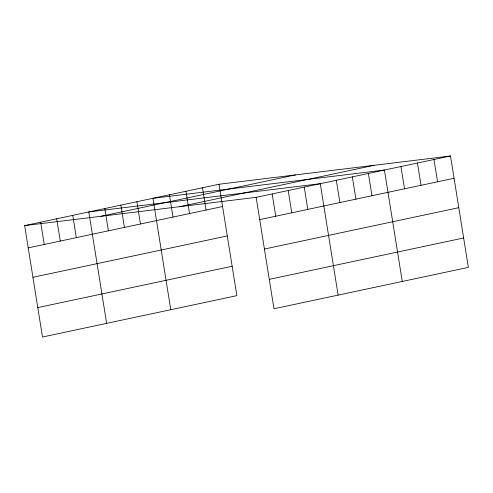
<?xml version="1.0" encoding="UTF-8"?>
<svg xmlns="http://www.w3.org/2000/svg" width="493" height="493" viewBox="0 0 493 493"><rect width="100%" height="100%" fill="white"/><g stroke="black" fill="none" stroke-linecap="round" stroke-linejoin="round"><path stroke-width="0.74" d="M219.015 184.24L236.862 295.652L42.497 337.015L24.65 225.603L219.015 184.24L450.503 155.985L468.35 267.397L273.985 308.76L256.138 197.348L450.503 155.985M101.04 216.279L295.406 174.916M179.748 206.672L374.113 165.309M28.218 247.88L222.583 206.524M259.706 219.625L454.071 178.269M32.932 277.294L227.298 235.937M264.421 249.039L458.786 207.682M37.782 307.601L232.148 266.238M269.27 279.346L463.636 237.983M24.65 225.603L256.138 197.348M433.982 159.504L437.55 181.781M417.46 163.017L421.034 185.3M400.938 166.535L404.513 188.813M402.263 281.46L384.423 170.048L152.929 198.303L170.775 309.715M368.388 173.462L371.956 195.739M352.347 176.876L355.921 199.154M336.312 180.284L339.887 202.568M338.124 295.11L320.277 183.698L88.789 211.953L106.636 323.365M304.243 187.112L307.811 209.389M288.208 190.52L291.776 212.803M272.173 193.934L275.741 216.217M202.494 187.759L206.062 210.036M185.972 191.272L189.54 213.555M169.45 194.79L173.018 217.068M136.894 201.717L140.462 223.995M120.859 205.131L124.427 227.409M104.824 208.539L108.392 230.823M72.754 215.367L76.323 237.644M56.72 218.775L60.288 241.059M40.685 222.189L44.253 244.473"/></g></svg>
